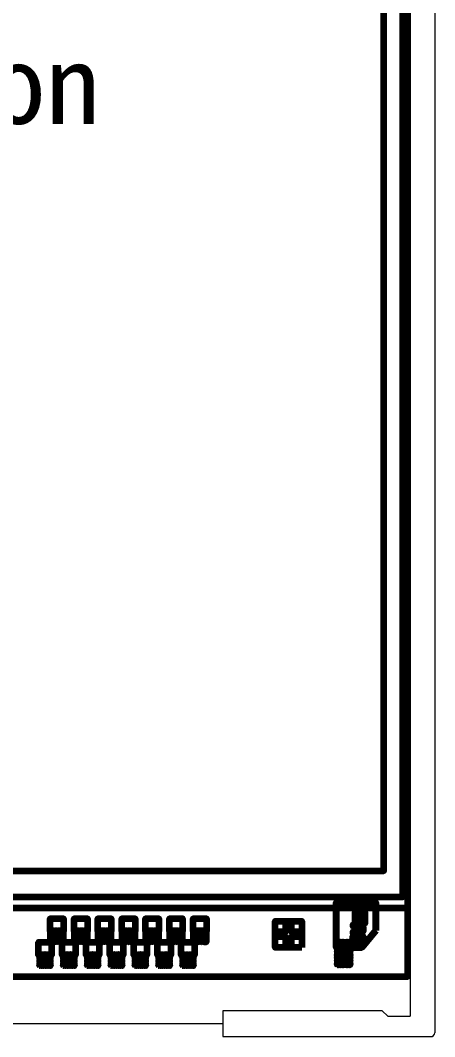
# Model space of a CAD drawing. Header units: inches. Extents: x 240 to 1407, y -538 to -118.
# Drawn here: x 353.92 to 369.57, y -414.46 to -376.05 of the extents above; entities that cross this region are included whole.
import ezdxf
from ezdxf.enums import TextEntityAlignment as Align

# ---------------------------------------------------------------- set-up
doc = ezdxf.new("R2010")
doc.units = ezdxf.units.IN
doc.header["$LTSCALE"] = 1.21
doc.header["$MEASUREMENT"] = 0
doc.layers.get('0').update_dxf_attribs({"linetype": 'CONTINUOUS'})
for name, color, linetype, lineweight in [('2ITO.drawing', 4, 'CONTINUOUS', 100), ('FPC', 40, 'CONTINUOUS', 20), ('GATE.drawing', 3, 'CONTINUOUS', 100), ('LCD', 1, 'CONTINUOUS', 18), ('PVX.drawing', 8, 'CONTINUOUS', 100), ('TFT_line.drawing', 3, 'CONTINUOUS', 100)]:
    doc.layers.add(name, color=color, linetype=linetype, lineweight=lineweight)
doc.layers.add('标 注', color=3, linetype='CONTINUOUS')
doc.styles.get("Standard").update_dxf_attribs({"font": 'txt', "width": 0.8})
doc.styles.add('黑体', font='')
doc.styles.get('黑体').set_extended_font_data('楷体_GB2312')

# ---------------------------------------------------------------- blocks, each defined once
blk = doc.blocks.new('et_name_right')
at = {"layer": 'GATE.drawing', "color": 3, "linetype": 'Continuous', "lineweight": 100}
for points in [[(0.15935, 0.005), (0.16435, 0), (0.25435, 0), (0.25935, 0.005), (0.25935, 0.355), (0.25435, 0.36), (0.2114, 0.36), (0.2114, 0.256), (0.23935, 0.256), (0.23935, 0.244), (0.20025, 0.244), (0.20825, 0.236), (0.20025, 0.228), (0.23935, 0.228), (0.23935, 0.216), (0.20935, 0.216), (0.20935, 0.21), (0.23175, 0.21), (0.23935, 0.2024), (0.23935, 0.1776), (0.23175, 0.17), (0.22509, 0.17), (0.22509, 0.164), (0.23183, 0.164), (0.23935, 0.15648), (0.23935, 0.1315), (0.23185, 0.124), (0.19595, 0.124), (0.19595, 0.118), (0.21255, 0.118), (0.23935, 0.1024), (0.23935, 0.0936), (0.21255, 0.078), (0.20454, 0.078), (0.20454, 0.06308), (0.21595, 0.06308), (0.21595, 0.03308), (0.20631, 0.02344), (0.20597, 0.02344), (0.19595, 0.03346), (0.19595, 0.06308), (0.20454, 0.06308), (0.20454, 0.078), (0.17935, 0.078), (0.17935, 0.09), (0.20935, 0.09), (0.22295, 0.098), (0.20935, 0.106), (0.17935, 0.106), (0.17935, 0.118), (0.19595, 0.118), (0.19595, 0.124), (0.18685, 0.124), (0.17935, 0.1315), (0.17935, 0.15648), (0.18687, 0.164), (0.20035, 0.164), (0.20035, 0.152), (0.19183, 0.152), (0.19135, 0.15152), (0.19135, 0.1365), (0.19185, 0.136), (0.22685, 0.136), (0.22735, 0.1365), (0.22735, 0.15152), (0.22687, 0.152), (0.21835, 0.152), (0.21835, 0.164), (0.22509, 0.164), (0.22509, 0.17), (0.18695, 0.17), (0.17935, 0.1776), (0.17935, 0.2024), (0.18695, 0.21), (0.20935, 0.21), (0.20935, 0.216), (0.18345, 0.216), (0.17985, 0.2244), (0.19145, 0.236), (0.17985, 0.2476), (0.18345, 0.256), (0.2114, 0.256), (0.2114, 0.36), (0.16435, 0.36), (0.15935, 0.355)], [(0.22695, 0.198), (0.19175, 0.198), (0.19135, 0.1976), (0.19135, 0.1824), (0.19175, 0.182), (0.22695, 0.182), (0.22735, 0.1824), (0.22735, 0.1976)], [(0.55935, 0.005), (0.56435, 0), (0.65435, 0), (0.65935, 0.005), (0.65935, 0.355), (0.65435, 0.36), (0.60935, 0.36), (0.60935, 0.33414), (0.6175, 0.32599), (0.6175, 0.29421), (0.60935, 0.29421), (0.60935, 0.2764), (0.63183, 0.2764), (0.63935, 0.26888), (0.63935, 0.2364), (0.62135, 0.2364), (0.62135, 0.2304), (0.63175, 0.2304), (0.63935, 0.2228), (0.63935, 0.198), (0.63175, 0.1904), (0.62135, 0.1904), (0.62135, 0.2024), (0.62695, 0.2024), (0.62735, 0.2028), (0.62735, 0.218), (0.62695, 0.2184), (0.61575, 0.2184), (0.61535, 0.218), (0.61535, 0.198), (0.60775, 0.1904), (0.59595, 0.1904), (0.59595, 0.1844), (0.61255, 0.1844), (0.63935, 0.1688), (0.63935, 0.16), (0.61255, 0.1444), (0.57935, 0.1444), (0.57935, 0.1564), (0.60935, 0.1564), (0.62295, 0.1644), (0.60935, 0.1724), (0.57935, 0.1724), (0.57935, 0.1844), (0.59595, 0.1844), (0.59595, 0.1904), (0.58695, 0.1904), (0.57935, 0.198), (0.57935, 0.2228), (0.58695, 0.2304), (0.59735, 0.2304), (0.59735, 0.2184), (0.59175, 0.2184), (0.59135, 0.218), (0.59135, 0.2028), (0.59175, 0.2024), (0.60295, 0.2024), (0.60335, 0.2028), (0.60335, 0.2228), (0.61095, 0.2304), (0.62135, 0.2304), (0.62135, 0.2364), (0.57935, 0.2364), (0.57935, 0.26888), (0.58687, 0.2764), (0.60935, 0.2764), (0.60935, 0.29421), (0.60068, 0.29421), (0.60068, 0.32547), (0.60935, 0.33414), (0.60935, 0.36), (0.56435, 0.36), (0.55935, 0.355)], [(0.59135, 0.2484), (0.62735, 0.2484), (0.62735, 0.2644), (0.59135, 0.2644)], [(1.05935, 0.005), (1.06435, 0), (1.15435, 0), (1.15935, 0.005), (1.15935, 0.355), (1.15435, 0.36), (1.10935, 0.36), (1.10935, 0.25), (1.13183, 0.25), (1.13935, 0.24248), (1.13935, 0.21752), (1.13183, 0.21), (1.09595, 0.21), (1.09595, 0.204), (1.11255, 0.204), (1.13935, 0.1884), (1.13935, 0.1796), (1.11255, 0.164), (1.08535, 0.164), (1.08535, 0.158), (1.09135, 0.158), (1.09135, 0.144), (1.13935, 0.144), (1.13935, 0.132), (1.12135, 0.132), (1.12135, 0.112), (1.13175, 0.112), (1.13935, 0.1044), (1.13935, 0.0796), (1.13175, 0.072), (1.12135, 0.072), (1.12135, 0.084), (1.12695, 0.084), (1.12735, 0.0844), (1.12735, 0.0996), (1.12695, 0.1), (1.11575, 0.1), (1.11535, 0.0996), (1.11535, 0.0796), (1.10935, 0.0736), (1.10935, 0.0575), (1.11776, 0.0575), (1.11776, 0.02608), (1.10943, 0.01775), (1.10094, 0.02624), (1.10094, 0.0575), (1.10935, 0.0575), (1.10935, 0.0736), (1.10775, 0.072), (1.08695, 0.072), (1.07935, 0.0796), (1.07935, 0.1044), (1.08695, 0.112), (1.09735, 0.112), (1.09735, 0.1), (1.09175, 0.1), (1.09135, 0.0996), (1.09135, 0.0844), (1.09175, 0.084), (1.10295, 0.084), (1.10335, 0.0844), (1.10335, 0.1044), (1.11095, 0.112), (1.12135, 0.112), (1.12135, 0.132), (1.09135, 0.132), (1.09135, 0.118), (1.07935, 0.118), (1.07935, 0.158), (1.08535, 0.158), (1.08535, 0.164), (1.07935, 0.164), (1.07935, 0.176), (1.10935, 0.176), (1.12295, 0.184), (1.10935, 0.192), (1.07935, 0.192), (1.07935, 0.204), (1.09595, 0.204), (1.09595, 0.21), (1.08687, 0.21), (1.07935, 0.21752), (1.07935, 0.24248), (1.08687, 0.25), (1.10935, 0.25), (1.10935, 0.36), (1.06435, 0.36), (1.05935, 0.355)], [(1.12687, 0.238), (1.09183, 0.238), (1.09135, 0.23752), (1.09135, 0.22248), (1.09183, 0.222), (1.12687, 0.222), (1.12735, 0.22248), (1.12735, 0.23752)], [(1.45935, 0.005), (1.46435, 0), (1.55435, 0), (1.55935, 0.005), (1.55935, 0.355), (1.55435, 0.36), (1.53335, 0.36), (1.53335, 0.2738), (1.53935, 0.2738), (1.53935, 0.2338), (1.51855, 0.2338), (1.51855, 0.2278), (1.53175, 0.2278), (1.53935, 0.2202), (1.53935, 0.1954), (1.53175, 0.1878), (1.49595, 0.1878), (1.49595, 0.1818), (1.51255, 0.1818), (1.53935, 0.1662), (1.53935, 0.1574), (1.51255, 0.1418), (1.47935, 0.1418), (1.47935, 0.1538), (1.50935, 0.1538), (1.52295, 0.1618), (1.50935, 0.1698), (1.47935, 0.1698), (1.47935, 0.1818), (1.49595, 0.1818), (1.49595, 0.1878), (1.48695, 0.1878), (1.47935, 0.1954), (1.47935, 0.2202), (1.48695, 0.2278), (1.49935, 0.2278), (1.49935, 0.2158), (1.49175, 0.2158), (1.49135, 0.2154), (1.49135, 0.2002), (1.49175, 0.1998), (1.52695, 0.1998), (1.52735, 0.2002), (1.52735, 0.2154), (1.52695, 0.2158), (1.51735, 0.2158), (1.51735, 0.2078), (1.50535, 0.2078), (1.50535, 0.2278), (1.51855, 0.2278), (1.51855, 0.2338), (1.47935, 0.2338), (1.47935, 0.2458), (1.52735, 0.2458), (1.52735, 0.2738), (1.53335, 0.2738), (1.53335, 0.36), (1.50913, 0.36), (1.50913, 0.33396), (1.51746, 0.32563), (1.51746, 0.29421), (1.50064, 0.29421), (1.50064, 0.32547), (1.50913, 0.33396), (1.50913, 0.36), (1.46435, 0.36), (1.45935, 0.355)], [(1.95935, 0.005), (1.96435, 0), (2.05435, 0), (2.05935, 0.005), (2.05935, 0.355), (2.05435, 0.36), (2.03335, 0.36), (2.03335, 0.26703), (2.03935, 0.26703), (2.03935, 0.22703), (2.03087, 0.22703), (2.03087, 0.22103), (2.03935, 0.21255), (2.01983, 0.19303), (2.03935, 0.19303), (2.03935, 0.18103), (2.03335, 0.18103), (2.03335, 0.17503), (2.03935, 0.17503), (2.03935, 0.13503), (2.02509, 0.13503), (2.02509, 0.12903), (2.03183, 0.12903), (2.03935, 0.12151), (2.03935, 0.09653), (2.03185, 0.08903), (2.00638, 0.08903), (2.00638, 0.06406), (2.01479, 0.06406), (2.01479, 0.03264), (2.00646, 0.02431), (1.99797, 0.0328), (1.99797, 0.06406), (2.00638, 0.06406), (2.00638, 0.08903), (1.98685, 0.08903), (1.97935, 0.09653), (1.97935, 0.12151), (1.98687, 0.12903), (2.00035, 0.12903), (2.00035, 0.11703), (1.99183, 0.11703), (1.99135, 0.11655), (1.99135, 0.10153), (1.99185, 0.10103), (2.02685, 0.10103), (2.02735, 0.10153), (2.02735, 0.11655), (2.02687, 0.11703), (2.01835, 0.11703), (2.01835, 0.12903), (2.02509, 0.12903), (2.02509, 0.13503), (1.97935, 0.13503), (1.97935, 0.14703), (2.02735, 0.14703), (2.02735, 0.17503), (2.03335, 0.17503), (2.03335, 0.18103), (1.97935, 0.18103), (1.97935, 0.19303), (1.99887, 0.19303), (1.97935, 0.21255), (1.98783, 0.22103), (2.00583, 0.20303), (2.01287, 0.20303), (2.03087, 0.22103), (2.03087, 0.22703), (2.02735, 0.22703), (2.02735, 0.24103), (1.99267, 0.24103), (2.00007, 0.23361), (1.99349, 0.22703), (1.98969, 0.22703), (1.97935, 0.23737), (1.97935, 0.25303), (2.02735, 0.25303), (2.02735, 0.26703), (2.03335, 0.26703), (2.03335, 0.36), (1.96435, 0.36), (1.95935, 0.355)], [(2.35935, 0.005), (2.36435, 0), (2.45435, 0), (2.45935, 0.005), (2.45935, 0.355), (2.45435, 0.36), (2.42135, 0.36), (2.42135, 0.25968), (2.43183, 0.25968), (2.43935, 0.25216), (2.43935, 0.2272), (2.43183, 0.21968), (2.43087, 0.21968), (2.43087, 0.21368), (2.43935, 0.2052), (2.41983, 0.18568), (2.43935, 0.18568), (2.43935, 0.17368), (2.43335, 0.17368), (2.43335, 0.16768), (2.43935, 0.16768), (2.43935, 0.12768), (2.42509, 0.12768), (2.42509, 0.12168), (2.43183, 0.12168), (2.43935, 0.11416), (2.43935, 0.08918), (2.43185, 0.08168), (2.38685, 0.08168), (2.37935, 0.08918), (2.37935, 0.11416), (2.38687, 0.12168), (2.40035, 0.12168), (2.40035, 0.10968), (2.39183, 0.10968), (2.39135, 0.1092), (2.39135, 0.09418), (2.39185, 0.09368), (2.42685, 0.09368), (2.42735, 0.09418), (2.42735, 0.1092), (2.42687, 0.10968), (2.41835, 0.10968), (2.41835, 0.12168), (2.42509, 0.12168), (2.42509, 0.12768), (2.37935, 0.12768), (2.37935, 0.13968), (2.42735, 0.13968), (2.42735, 0.16768), (2.43335, 0.16768), (2.43335, 0.17368), (2.37935, 0.17368), (2.37935, 0.18568), (2.39887, 0.18568), (2.37935, 0.2052), (2.38783, 0.21368), (2.40583, 0.19568), (2.41287, 0.19568), (2.43087, 0.21368), (2.43087, 0.21968), (2.42135, 0.21968), (2.42135, 0.23168), (2.42687, 0.23168), (2.42735, 0.23216), (2.42735, 0.2472), (2.42687, 0.24768), (2.41583, 0.24768), (2.40935, 0.2412), (2.40287, 0.24768), (2.39183, 0.24768), (2.39135, 0.2472), (2.39135, 0.23216), (2.39183, 0.23168), (2.39735, 0.23168), (2.39735, 0.21968), (2.38687, 0.21968), (2.37935, 0.2272), (2.37935, 0.25216), (2.38687, 0.25968), (2.40783, 0.25968), (2.40935, 0.25816), (2.41087, 0.25968), (2.42135, 0.25968), (2.42135, 0.36), (2.41157, 0.36), (2.41157, 0.33318), (2.4199, 0.32485), (2.4199, 0.29343), (2.40308, 0.29343), (2.40308, 0.32469), (2.41157, 0.33318), (2.41157, 0.36), (2.36435, 0.36), (2.35935, 0.355)], [(2.85935, 0.005), (2.86435, 0), (2.95435, 0), (2.95935, 0.005), (2.95935, 0.355), (2.95435, 0.36), (2.92135, 0.36), (2.92135, 0.2608), (2.93183, 0.2608), (2.93935, 0.25328), (2.93935, 0.22832), (2.93183, 0.2208), (2.93087, 0.2208), (2.93087, 0.2148), (2.93935, 0.20632), (2.91983, 0.1868), (2.93935, 0.1868), (2.93935, 0.1748), (2.93335, 0.1748), (2.93335, 0.1688), (2.93935, 0.1688), (2.93935, 0.1288), (2.92509, 0.1288), (2.92509, 0.1228), (2.93183, 0.1228), (2.93935, 0.11528), (2.93935, 0.0903), (2.93185, 0.0828), (2.90918, 0.0828), (2.90918, 0.06281), (2.91759, 0.06281), (2.91759, 0.03139), (2.90926, 0.02306), (2.90077, 0.03155), (2.90077, 0.06281), (2.90918, 0.06281), (2.90918, 0.0828), (2.88685, 0.0828), (2.87935, 0.0903), (2.87935, 0.11528), (2.88687, 0.1228), (2.90035, 0.1228), (2.90035, 0.1108), (2.89183, 0.1108), (2.89135, 0.11032), (2.89135, 0.0953), (2.89185, 0.0948), (2.92685, 0.0948), (2.92735, 0.0953), (2.92735, 0.11032), (2.92687, 0.1108), (2.91835, 0.1108), (2.91835, 0.1228), (2.92509, 0.1228), (2.92509, 0.1288), (2.87935, 0.1288), (2.87935, 0.1408), (2.92735, 0.1408), (2.92735, 0.1688), (2.93335, 0.1688), (2.93335, 0.1748), (2.87935, 0.1748), (2.87935, 0.1868), (2.89887, 0.1868), (2.87935, 0.20632), (2.88783, 0.2148), (2.90583, 0.1968), (2.91287, 0.1968), (2.93087, 0.2148), (2.93087, 0.2208), (2.92135, 0.2208), (2.92135, 0.2328), (2.92687, 0.2328), (2.92735, 0.23328), (2.92735, 0.24832), (2.92687, 0.2488), (2.91583, 0.2488), (2.91535, 0.24832), (2.91535, 0.2208), (2.87935, 0.2208), (2.87935, 0.2608), (2.89135, 0.2608), (2.89135, 0.2328), (2.90335, 0.2328), (2.90335, 0.25328), (2.91087, 0.2608), (2.92135, 0.2608), (2.92135, 0.36), (2.86435, 0.36), (2.85935, 0.355)], [(3.25935, 0.005), (3.26435, 0), (3.35435, 0), (3.35935, 0.005), (3.35935, 0.355), (3.35435, 0.36), (3.30946, 0.36), (3.30946, 0.33217), (3.31779, 0.32384), (3.31779, 0.29242), (3.30097, 0.29242), (3.30097, 0.32368), (3.30946, 0.33217), (3.30946, 0.36), (3.28783, 0.36), (3.28783, 0.26863), (3.29579, 0.26863), (3.33935, 0.23751), (3.33239, 0.22775), (3.33087, 0.22884), (3.33087, 0.22263), (3.33935, 0.21415), (3.31983, 0.19463), (3.33935, 0.19463), (3.33935, 0.18263), (3.33335, 0.18263), (3.33335, 0.17663), (3.33935, 0.17663), (3.33935, 0.13663), (3.32509, 0.13663), (3.32509, 0.13063), (3.33183, 0.13063), (3.33935, 0.12311), (3.33935, 0.09813), (3.33185, 0.09063), (3.28685, 0.09063), (3.27935, 0.09813), (3.27935, 0.12311), (3.28687, 0.13063), (3.30035, 0.13063), (3.30035, 0.11863), (3.29183, 0.11863), (3.29135, 0.11815), (3.29135, 0.10313), (3.29185, 0.10263), (3.32685, 0.10263), (3.32735, 0.10313), (3.32735, 0.11815), (3.32687, 0.11863), (3.31835, 0.11863), (3.31835, 0.13063), (3.32509, 0.13063), (3.32509, 0.13663), (3.27935, 0.13663), (3.27935, 0.14863), (3.32735, 0.14863), (3.32735, 0.17663), (3.33335, 0.17663), (3.33335, 0.18263), (3.27935, 0.18263), (3.27935, 0.19463), (3.29887, 0.19463), (3.27935, 0.21415), (3.28783, 0.22263), (3.30583, 0.20463), (3.31287, 0.20463), (3.33087, 0.22263), (3.33087, 0.22884), (3.29195, 0.25663), (3.29187, 0.25663), (3.29187, 0.22863), (3.27987, 0.22863), (3.27987, 0.26863), (3.28783, 0.26863), (3.28783, 0.36), (3.26435, 0.36), (3.25935, 0.355)], [(3.75935, 0.005), (3.76435, 0), (3.85435, 0), (3.85935, 0.005), (3.85935, 0.355), (3.85435, 0.36), (3.83335, 0.36), (3.83335, 0.26151), (3.83935, 0.26151), (3.83935, 0.22151), (3.82735, 0.22151), (3.82735, 0.23551), (3.79267, 0.23551), (3.80007, 0.22809), (3.79595, 0.22397), (3.79595, 0.21551), (3.81255, 0.21551), (3.83935, 0.19991), (3.83935, 0.19111), (3.81255, 0.17551), (3.78535, 0.17551), (3.78535, 0.16951), (3.79135, 0.16951), (3.79135, 0.15551), (3.83935, 0.15551), (3.83935, 0.14351), (3.82135, 0.14351), (3.82135, 0.12351), (3.83175, 0.12351), (3.83935, 0.11591), (3.83935, 0.09111), (3.83175, 0.08351), (3.82135, 0.08351), (3.82135, 0.09551), (3.82695, 0.09551), (3.82735, 0.09591), (3.82735, 0.11111), (3.82695, 0.11151), (3.81575, 0.11151), (3.81535, 0.11111), (3.81535, 0.09111), (3.80775, 0.08351), (3.80705, 0.08351), (3.80705, 0.0629), (3.81546, 0.0629), (3.81546, 0.03148), (3.80713, 0.02315), (3.79864, 0.03164), (3.79864, 0.0629), (3.80705, 0.0629), (3.80705, 0.08351), (3.78695, 0.08351), (3.77935, 0.09111), (3.77935, 0.11591), (3.78695, 0.12351), (3.79735, 0.12351), (3.79735, 0.11151), (3.79175, 0.11151), (3.79135, 0.11111), (3.79135, 0.09591), (3.79175, 0.09551), (3.80295, 0.09551), (3.80335, 0.09591), (3.80335, 0.11591), (3.81095, 0.12351), (3.82135, 0.12351), (3.82135, 0.14351), (3.79135, 0.14351), (3.79135, 0.12951), (3.77935, 0.12951), (3.77935, 0.16951), (3.78535, 0.16951), (3.78535, 0.17551), (3.77935, 0.17551), (3.77935, 0.18751), (3.80935, 0.18751), (3.82295, 0.19551), (3.80935, 0.20351), (3.77935, 0.20351), (3.77935, 0.21551), (3.79595, 0.21551), (3.79595, 0.22397), (3.79349, 0.22151), (3.78969, 0.22151), (3.77935, 0.23185), (3.77935, 0.24751), (3.82735, 0.24751), (3.82735, 0.26151), (3.83335, 0.26151), (3.83335, 0.36), (3.76435, 0.36), (3.75935, 0.355)], [(4.15935, 0.005), (4.16435, 0), (4.25435, 0), (4.25935, 0.005), (4.25935, 0.355), (4.25435, 0.36), (4.22135, 0.36), (4.22135, 0.28052), (4.23183, 0.28052), (4.23935, 0.273), (4.23935, 0.24804), (4.23183, 0.24052), (4.22135, 0.24052), (4.22135, 0.25252), (4.22687, 0.25252), (4.22735, 0.253), (4.22735, 0.26804), (4.22687, 0.26852), (4.21583, 0.26852), (4.20935, 0.26204), (4.20287, 0.26852), (4.19183, 0.26852), (4.19135, 0.26804), (4.19135, 0.253), (4.19183, 0.25252), (4.19735, 0.25252), (4.19735, 0.24052), (4.19595, 0.24052), (4.19595, 0.23452), (4.21255, 0.23452), (4.23935, 0.21892), (4.23935, 0.21012), (4.21255, 0.19452), (4.18535, 0.19452), (4.18535, 0.18852), (4.19135, 0.18852), (4.19135, 0.17452), (4.23935, 0.17452), (4.23935, 0.16252), (4.22135, 0.16252), (4.22135, 0.14252), (4.23175, 0.14252), (4.23935, 0.13492), (4.23935, 0.11012), (4.23175, 0.10252), (4.22135, 0.10252), (4.22135, 0.11452), (4.22695, 0.11452), (4.22735, 0.11492), (4.22735, 0.13012), (4.22695, 0.13052), (4.21575, 0.13052), (4.21535, 0.13012), (4.21535, 0.11012), (4.20775, 0.10252), (4.18695, 0.10252), (4.17935, 0.11012), (4.17935, 0.13492), (4.18695, 0.14252), (4.19735, 0.14252), (4.19735, 0.13052), (4.19175, 0.13052), (4.19135, 0.13012), (4.19135, 0.11492), (4.19175, 0.11452), (4.20295, 0.11452), (4.20335, 0.11492), (4.20335, 0.13492), (4.21095, 0.14252), (4.22135, 0.14252), (4.22135, 0.16252), (4.19135, 0.16252), (4.19135, 0.14852), (4.17935, 0.14852), (4.17935, 0.18852), (4.18535, 0.18852), (4.18535, 0.19452), (4.17935, 0.19452), (4.17935, 0.20652), (4.20935, 0.20652), (4.22295, 0.21452), (4.20935, 0.22252), (4.17935, 0.22252), (4.17935, 0.23452), (4.19595, 0.23452), (4.19595, 0.24052), (4.18687, 0.24052), (4.17935, 0.24804), (4.17935, 0.273), (4.18687, 0.28052), (4.20783, 0.28052), (4.20935, 0.279), (4.21087, 0.28052), (4.22135, 0.28052), (4.22135, 0.36), (4.21032, 0.36), (4.21032, 0.33395), (4.21865, 0.32562), (4.21865, 0.2942), (4.20183, 0.2942), (4.20183, 0.32546), (4.21032, 0.33395), (4.21032, 0.36), (4.16435, 0.36), (4.15935, 0.355)], [(4.65935, 0.005), (4.66435, 0), (4.75435, 0), (4.75935, 0.005), (4.75935, 0.355), (4.75435, 0.36), (4.72135, 0.36), (4.72135, 0.216), (4.73175, 0.216), (4.73935, 0.2084), (4.73935, 0.1836), (4.73175, 0.176), (4.72135, 0.176), (4.72135, 0.188), (4.72695, 0.188), (4.72735, 0.1884), (4.72735, 0.2036), (4.72695, 0.204), (4.71575, 0.204), (4.71535, 0.2036), (4.71535, 0.1836), (4.70935, 0.1776), (4.70935, 0.17), (4.73183, 0.17), (4.73935, 0.16248), (4.73935, 0.13), (4.69595, 0.13), (4.69595, 0.124), (4.71255, 0.124), (4.73935, 0.1084), (4.73935, 0.0996), (4.71255, 0.084), (4.70765, 0.084), (4.70765, 0.06208), (4.71606, 0.06208), (4.71606, 0.03066), (4.70773, 0.02233), (4.69924, 0.03082), (4.69924, 0.06208), (4.70765, 0.06208), (4.70765, 0.084), (4.67935, 0.084), (4.67935, 0.096), (4.70935, 0.096), (4.72295, 0.104), (4.70935, 0.112), (4.67935, 0.112), (4.67935, 0.124), (4.69595, 0.124), (4.69595, 0.13), (4.67935, 0.13), (4.67935, 0.16248), (4.68687, 0.17), (4.70935, 0.17), (4.70935, 0.1776), (4.70775, 0.176), (4.68695, 0.176), (4.67935, 0.1836), (4.67935, 0.2084), (4.68695, 0.216), (4.69735, 0.216), (4.69735, 0.204), (4.69175, 0.204), (4.69135, 0.2036), (4.69135, 0.1884), (4.69175, 0.188), (4.70295, 0.188), (4.70335, 0.1884), (4.70335, 0.2084), (4.71095, 0.216), (4.72135, 0.216), (4.72135, 0.36), (4.66435, 0.36), (4.65935, 0.355)], [(4.69135, 0.142), (4.72735, 0.142), (4.72735, 0.158), (4.69135, 0.158)], [(5.05935, 0.005), (5.06435, 0), (5.15435, 0), (5.15935, 0.005), (5.15935, 0.355), (5.15435, 0.36), (5.10813, 0.36), (5.10813, 0.33356), (5.11646, 0.32523), (5.11646, 0.29381), (5.10935, 0.29381), (5.10935, 0.27594), (5.13935, 0.27594), (5.13935, 0.26394), (5.11535, 0.26394), (5.11535, 0.24794), (5.13935, 0.24794), (5.13935, 0.23594), (5.12509, 0.23594), (5.12509, 0.22994), (5.13183, 0.22994), (5.13935, 0.22242), (5.13935, 0.19744), (5.13185, 0.18994), (5.11855, 0.18994), (5.11855, 0.18394), (5.13175, 0.18394), (5.13935, 0.17634), (5.13935, 0.15154), (5.13175, 0.14394), (5.08695, 0.14394), (5.07935, 0.15154), (5.07935, 0.17634), (5.08695, 0.18394), (5.09935, 0.18394), (5.09935, 0.17194), (5.09175, 0.17194), (5.09135, 0.17154), (5.09135, 0.15634), (5.09175, 0.15594), (5.12695, 0.15594), (5.12735, 0.15634), (5.12735, 0.17154), (5.12695, 0.17194), (5.11735, 0.17194), (5.11735, 0.16394), (5.10535, 0.16394), (5.10535, 0.18394), (5.11855, 0.18394), (5.11855, 0.18994), (5.08685, 0.18994), (5.07935, 0.19744), (5.07935, 0.22242), (5.08687, 0.22994), (5.10035, 0.22994), (5.10035, 0.21794), (5.09183, 0.21794), (5.09135, 0.21746), (5.09135, 0.20244), (5.09185, 0.20194), (5.12685, 0.20194), (5.12735, 0.20244), (5.12735, 0.21746), (5.12687, 0.21794), (5.11835, 0.21794), (5.11835, 0.22994), (5.12509, 0.22994), (5.12509, 0.23594), (5.07935, 0.23594), (5.07935, 0.24794), (5.10335, 0.24794), (5.10335, 0.26394), (5.07935, 0.26394), (5.07935, 0.27594), (5.10935, 0.27594), (5.10935, 0.29381), (5.09964, 0.29381), (5.09964, 0.32507), (5.10813, 0.33356), (5.10813, 0.36), (5.06435, 0.36), (5.05935, 0.355)], [(5.55935, 0.005), (5.56435, 0), (5.65435, 0), (5.65935, 0.005), (5.65935, 0.355), (5.65435, 0.36), (5.62711, 0.36), (5.62711, 0.168), (5.63935, 0.168), (5.63935, 0.156), (5.61983, 0.156), (5.61535, 0.15152), (5.61535, 0.14), (5.63935, 0.14), (5.63935, 0.128), (5.60935, 0.128), (5.60935, 0.122), (5.63183, 0.122), (5.63935, 0.11448), (5.63935, 0.082), (5.61071, 0.082), (5.61071, 0.06291), (5.61912, 0.06291), (5.61912, 0.03149), (5.61079, 0.02316), (5.6023, 0.03165), (5.6023, 0.06291), (5.61071, 0.06291), (5.61071, 0.082), (5.57935, 0.082), (5.57935, 0.11448), (5.58687, 0.122), (5.60935, 0.122), (5.60935, 0.128), (5.57935, 0.128), (5.57935, 0.16048), (5.58687, 0.168), (5.60783, 0.168), (5.61135, 0.16448), (5.61487, 0.168), (5.62711, 0.168), (5.62711, 0.36), (5.56435, 0.36), (5.55935, 0.355)], [(5.60287, 0.156), (5.59183, 0.156), (5.59135, 0.15552), (5.59135, 0.14), (5.60335, 0.14), (5.60335, 0.15552)], [(5.62687, 0.11), (5.59183, 0.11), (5.59135, 0.10952), (5.59135, 0.094), (5.62735, 0.094), (5.62735, 0.10952)], [(5.95935, 0.005), (5.96435, 0), (6.05435, 0), (6.05935, 0.005), (6.05935, 0.355), (6.05435, 0.36), (6.00702, 0.36), (6.00702, 0.33333), (6.01551, 0.32484), (6.01551, 0.29358), (6.00734, 0.29358), (6.00734, 0.25939), (6.03533, 0.25939), (6.03885, 0.25091), (6.02733, 0.23939), (6.03885, 0.22787), (6.03533, 0.21939), (6.02135, 0.21939), (6.02135, 0.21339), (6.03175, 0.21339), (6.03935, 0.20579), (6.03935, 0.18099), (6.03175, 0.17339), (6.02135, 0.17339), (6.02135, 0.18539), (6.02695, 0.18539), (6.02735, 0.18579), (6.02735, 0.20099), (6.02695, 0.20139), (6.01575, 0.20139), (6.01535, 0.20099), (6.01535, 0.18099), (6.00775, 0.17339), (5.98695, 0.17339), (5.97935, 0.18099), (5.97935, 0.20579), (5.98695, 0.21339), (5.99735, 0.21339), (5.99735, 0.20139), (5.99175, 0.20139), (5.99135, 0.20099), (5.99135, 0.18579), (5.99175, 0.18539), (6.00295, 0.18539), (6.00335, 0.18579), (6.00335, 0.20579), (6.01095, 0.21339), (6.02135, 0.21339), (6.02135, 0.21939), (5.97935, 0.21939), (5.97935, 0.23139), (6.01837, 0.23139), (6.01037, 0.23939), (6.01837, 0.24739), (5.97935, 0.24739), (5.97935, 0.25939), (6.00734, 0.25939), (6.00734, 0.29358), (5.99869, 0.29358), (5.99869, 0.325), (6.00702, 0.33333), (6.00702, 0.36), (5.96435, 0.36), (5.95935, 0.355)]]:
    blk.add_lwpolyline(points, close=True, dxfattribs=at)
blk = doc.blocks.new('mark_process')
at = {"layer": 'GATE.drawing', "color": 3, "linetype": 'Continuous', "lineweight": 100}
blk.add_lwpolyline([(0.875, 0.6), (0.6, 0.6), (0.6, 0.875), (0.4, 0.875), (0.4, 0.6), (0.125, 0.6), (0.125, 0.4), (0.4, 0.4), (0.4, 0.125), (0.6, 0.125), (0.6, 0.4), (0.875, 0.4)], close=True, dxfattribs=at)
at = {"layer": 'TFT_line.drawing', "color": 3, "linetype": 'Continuous', "lineweight": 100}
blk.add_lwpolyline([(0, 0), (1, 0), (1, 1), (0, 1)], close=True, dxfattribs=at)
blk.add_text('PANEL PROC KEY', height=0.05, dxfattribs=at).set_placement((0.5, 0.06497), align=Align.MIDDLE_CENTER)
blk = doc.blocks.new('pvx_hole_4x4')
at = {"layer": 'PVX.drawing', "color": 8, "linetype": 'Continuous', "lineweight": 100}
blk.add_lwpolyline([(0.0038, 0), (0.004, 0.0002), (0.004, 0.0038), (0.0038, 0.004), (0.0002, 0.004), (0, 0.0038), (0, 0.0002), (0.0002, 0)], close=True, dxfattribs=at)
blk = doc.blocks.new('et_pad_unit')
at = {"layer": '2ITO.drawing', "color": 4, "linetype": 'Continuous', "lineweight": 100}
blk.add_lwpolyline([(0, 0.01), (0.01, 0), (0.49, 0), (0.5, 0.01), (0.5, 0.49), (0.49, 0.5), (0.01, 0.5), (0, 0.49)], close=True, dxfattribs=at)
at = {"layer": 'GATE.drawing', "color": 3, "linetype": 'Continuous', "lineweight": 100}
blk.add_lwpolyline([(0.49, 0.5), (0.01, 0.5), (0, 0.49), (0, 0.01), (0.01, 0), (0.49, 0), (0.5, 0.01), (0.5, 0.49)], close=True, dxfattribs=at)
at = {"color": 1, "linetype": 'Continuous', "lineweight": 100, "row_count": 7, "column_count": 7, "row_spacing": 0.07, "column_spacing": 0.07}
blk.add_blockref('pvx_hole_4x4', (0.038, 0.033), dxfattribs=at)
blk = doc.blocks.new('et_all')
at = {"color": 1, "linetype": 'Continuous', "lineweight": 100, "row_count": 1, "column_count": 7, "row_spacing": 0.35, "column_spacing": 0.9}
for p in [(1.8, 0.75), (2.25, -0.15)]:
    blk.add_blockref('et_pad_unit', p, dxfattribs=at)
blk = doc.blocks.new('ag_pad')
at = {"layer": '2ITO.drawing', "color": 4, "linetype": 'Continuous', "lineweight": 100}
blk.add_lwpolyline([(0, 0.64102), (0, 1.7), (1.5, 1.7), (1.5, 0), (0.53419, 0)], close=True, dxfattribs=at)
at = {"layer": 'GATE.drawing', "color": 3, "linetype": 'Continuous', "lineweight": 100}
for points in [[(0, 0.64102), (0.53419, 0), (1.5, 0), (1.5, 1.7), (1.44739, 1.7), (1.44739, 1.685), (1.47739, 1.685), (1.47739, 1.67), (1.44739, 1.67), (1.44739, 1.655), (1.47739, 1.655), (1.47739, 1.64), (1.44739, 1.64), (1.44739, 1.625), (1.47739, 1.625), (1.47739, 1.61), (1.44739, 1.61), (1.44739, 1.595), (1.47739, 1.595), (1.47739, 1.58), (1.44739, 1.58), (1.44739, 1.565), (1.47739, 1.565), (1.47739, 1.55), (1.44739, 1.55), (1.44739, 1.535), (1.47739, 1.535), (1.47739, 1.52), (1.41739, 1.52), (1.41739, 1.535), (1.44739, 1.535), (1.44739, 1.55), (1.41739, 1.55), (1.41739, 1.565), (1.44739, 1.565), (1.44739, 1.58), (1.41739, 1.58), (1.41739, 1.595), (1.44739, 1.595), (1.44739, 1.61), (1.41739, 1.61), (1.41739, 1.625), (1.44739, 1.625), (1.44739, 1.64), (1.41739, 1.64), (1.41739, 1.655), (1.44739, 1.655), (1.44739, 1.67), (1.41739, 1.67), (1.41739, 1.685), (1.44739, 1.685), (1.44739, 1.7), (1.37239, 1.7), (1.37239, 1.685), (1.40239, 1.685), (1.40239, 1.67), (1.37239, 1.67), (1.37239, 1.655), (1.40239, 1.655), (1.40239, 1.64), (1.37239, 1.64), (1.37239, 1.625), (1.40239, 1.625), (1.40239, 1.61), (1.37239, 1.61), (1.37239, 1.595), (1.40239, 1.595), (1.40239, 1.58), (1.37239, 1.58), (1.37239, 1.565), (1.40239, 1.565), (1.40239, 1.55), (1.37239, 1.55), (1.37239, 1.535), (1.40239, 1.535), (1.40239, 1.52), (1.34239, 1.52), (1.34239, 1.535), (1.37239, 1.535), (1.37239, 1.55), (1.34239, 1.55), (1.34239, 1.565), (1.37239, 1.565), (1.37239, 1.58), (1.34239, 1.58), (1.34239, 1.595), (1.37239, 1.595), (1.37239, 1.61), (1.34239, 1.61), (1.34239, 1.625), (1.37239, 1.625), (1.37239, 1.64), (1.34239, 1.64), (1.34239, 1.655), (1.37239, 1.655), (1.37239, 1.67), (1.34239, 1.67), (1.34239, 1.685), (1.37239, 1.685), (1.37239, 1.7), (1.29739, 1.7), (1.29739, 1.685), (1.32739, 1.685), (1.32739, 1.67), (1.29739, 1.67), (1.29739, 1.655), (1.32739, 1.655), (1.32739, 1.64), (1.29739, 1.64), (1.29739, 1.625), (1.32739, 1.625), (1.32739, 1.61), (1.29739, 1.61), (1.29739, 1.595), (1.32739, 1.595), (1.32739, 1.58), (1.29739, 1.58), (1.29739, 1.565), (1.32739, 1.565), (1.32739, 1.55), (1.29739, 1.55), (1.29739, 1.535), (1.32739, 1.535), (1.32739, 1.52), (1.26739, 1.52), (1.26739, 1.535), (1.29739, 1.535), (1.29739, 1.55), (1.26739, 1.55), (1.26739, 1.565), (1.29739, 1.565), (1.29739, 1.58), (1.26739, 1.58), (1.26739, 1.595), (1.29739, 1.595), (1.29739, 1.61), (1.26739, 1.61), (1.26739, 1.625), (1.29739, 1.625), (1.29739, 1.64), (1.26739, 1.64), (1.26739, 1.655), (1.29739, 1.655), (1.29739, 1.67), (1.26739, 1.67), (1.26739, 1.685), (1.29739, 1.685), (1.29739, 1.7), (1.22239, 1.7), (1.22239, 1.685), (1.25239, 1.685), (1.25239, 1.67), (1.22239, 1.67), (1.22239, 1.655), (1.25239, 1.655), (1.25239, 1.64), (1.22239, 1.64), (1.22239, 1.625), (1.25239, 1.625), (1.25239, 1.61), (1.22239, 1.61), (1.22239, 1.595), (1.25239, 1.595), (1.25239, 1.58), (1.22239, 1.58), (1.22239, 1.565), (1.25239, 1.565), (1.25239, 1.55), (1.22239, 1.55), (1.22239, 1.535), (1.25239, 1.535), (1.25239, 1.52), (1.19239, 1.52), (1.19239, 1.535), (1.22239, 1.535), (1.22239, 1.55), (1.19239, 1.55), (1.19239, 1.565), (1.22239, 1.565), (1.22239, 1.58), (1.19239, 1.58), (1.19239, 1.595), (1.22239, 1.595), (1.22239, 1.61), (1.19239, 1.61), (1.19239, 1.625), (1.22239, 1.625), (1.22239, 1.64), (1.19239, 1.64), (1.19239, 1.655), (1.22239, 1.655), (1.22239, 1.67), (1.19239, 1.67), (1.19239, 1.685), (1.22239, 1.685), (1.22239, 1.7), (1.14739, 1.7), (1.14739, 1.685), (1.17739, 1.685), (1.17739, 1.67), (1.14739, 1.67), (1.14739, 1.655), (1.17739, 1.655), (1.17739, 1.64), (1.14739, 1.64), (1.14739, 1.625), (1.17739, 1.625), (1.17739, 1.61), (1.14739, 1.61), (1.14739, 1.595), (1.17739, 1.595), (1.17739, 1.58), (1.14739, 1.58), (1.14739, 1.565), (1.17739, 1.565), (1.17739, 1.55), (1.14739, 1.55), (1.14739, 1.535), (1.17739, 1.535), (1.17739, 1.52), (1.11739, 1.52), (1.11739, 1.535), (1.14739, 1.535), (1.14739, 1.55), (1.11739, 1.55), (1.11739, 1.565), (1.14739, 1.565), (1.14739, 1.58), (1.11739, 1.58), (1.11739, 1.595), (1.14739, 1.595), (1.14739, 1.61), (1.11739, 1.61), (1.11739, 1.625), (1.14739, 1.625), (1.14739, 1.64), (1.11739, 1.64), (1.11739, 1.655), (1.14739, 1.655), (1.14739, 1.67), (1.11739, 1.67), (1.11739, 1.685), (1.14739, 1.685), (1.14739, 1.7), (1.07239, 1.7), (1.07239, 1.685), (1.10239, 1.685), (1.10239, 1.67), (1.07239, 1.67), (1.07239, 1.655), (1.10239, 1.655), (1.10239, 1.64), (1.07239, 1.64), (1.07239, 1.625), (1.10239, 1.625), (1.10239, 1.61), (1.07239, 1.61), (1.07239, 1.595), (1.10239, 1.595), (1.10239, 1.58), (1.07239, 1.58), (1.07239, 1.565), (1.10239, 1.565), (1.10239, 1.55), (1.07239, 1.55), (1.07239, 1.535), (1.10239, 1.535), (1.10239, 1.52), (1.04239, 1.52), (1.04239, 1.535), (1.07239, 1.535), (1.07239, 1.55), (1.04239, 1.55), (1.04239, 1.565), (1.07239, 1.565), (1.07239, 1.58), (1.04239, 1.58), (1.04239, 1.595), (1.07239, 1.595), (1.07239, 1.61), (1.04239, 1.61), (1.04239, 1.625), (1.07239, 1.625), (1.07239, 1.64), (1.04239, 1.64), (1.04239, 1.655), (1.07239, 1.655), (1.07239, 1.67), (1.04239, 1.67), (1.04239, 1.685), (1.07239, 1.685), (1.07239, 1.7), (0.99739, 1.7), (0.99739, 1.685), (1.02739, 1.685), (1.02739, 1.67), (0.99739, 1.67), (0.99739, 1.655), (1.02739, 1.655), (1.02739, 1.64), (0.99739, 1.64), (0.99739, 1.625), (1.02739, 1.625), (1.02739, 1.61), (0.99739, 1.61), (0.99739, 1.595), (1.02739, 1.595), (1.02739, 1.58), (0.99739, 1.58), (0.99739, 1.565), (1.02739, 1.565), (1.02739, 1.55), (0.99739, 1.55), (0.99739, 1.535), (1.02739, 1.535), (1.02739, 1.52), (0.96739, 1.52), (0.96739, 1.535), (0.99739, 1.535), (0.99739, 1.55), (0.96739, 1.55), (0.96739, 1.565), (0.99739, 1.565), (0.99739, 1.58), (0.96739, 1.58), (0.96739, 1.595), (0.99739, 1.595), (0.99739, 1.61), (0.96739, 1.61), (0.96739, 1.625), (0.99739, 1.625), (0.99739, 1.64), (0.96739, 1.64), (0.96739, 1.655), (0.99739, 1.655), (0.99739, 1.67), (0.96739, 1.67), (0.96739, 1.685), (0.99739, 1.685), (0.99739, 1.7), (0.92239, 1.7), (0.92239, 1.685), (0.95239, 1.685), (0.95239, 1.67), (0.92239, 1.67), (0.92239, 1.655), (0.95239, 1.655), (0.95239, 1.64), (0.92239, 1.64), (0.92239, 1.625), (0.95239, 1.625), (0.95239, 1.61), (0.92239, 1.61), (0.92239, 1.595), (0.95239, 1.595), (0.95239, 1.58), (0.92239, 1.58), (0.92239, 1.565), (0.95239, 1.565), (0.95239, 1.55), (0.92239, 1.55), (0.92239, 1.535), (0.95239, 1.535), (0.95239, 1.52), (0.89239, 1.52), (0.89239, 1.535), (0.92239, 1.535), (0.92239, 1.55), (0.89239, 1.55), (0.89239, 1.565), (0.92239, 1.565), (0.92239, 1.58), (0.89239, 1.58), (0.89239, 1.595), (0.92239, 1.595), (0.92239, 1.61), (0.89239, 1.61), (0.89239, 1.625), (0.92239, 1.625), (0.92239, 1.64), (0.89239, 1.64), (0.89239, 1.655), (0.92239, 1.655), (0.92239, 1.67), (0.89239, 1.67), (0.89239, 1.685), (0.92239, 1.685), (0.92239, 1.7), (0.84739, 1.7), (0.84739, 1.685), (0.87739, 1.685), (0.87739, 1.67), (0.84739, 1.67), (0.84739, 1.655), (0.87739, 1.655), (0.87739, 1.64), (0.84739, 1.64), (0.84739, 1.625), (0.87739, 1.625), (0.87739, 1.61), (0.84739, 1.61), (0.84739, 1.595), (0.87739, 1.595), (0.87739, 1.58), (0.84739, 1.58), (0.84739, 1.565), (0.87739, 1.565), (0.87739, 1.55), (0.84739, 1.55), (0.84739, 1.535), (0.87739, 1.535), (0.87739, 1.52), (0.81739, 1.52), (0.81739, 1.535), (0.84739, 1.535), (0.84739, 1.55), (0.81739, 1.55), (0.81739, 1.565), (0.84739, 1.565), (0.84739, 1.58), (0.81739, 1.58), (0.81739, 1.595), (0.84739, 1.595), (0.84739, 1.61), (0.81739, 1.61), (0.81739, 1.625), (0.84739, 1.625), (0.84739, 1.64), (0.81739, 1.64), (0.81739, 1.655), (0.84739, 1.655), (0.84739, 1.67), (0.81739, 1.67), (0.81739, 1.685), (0.84739, 1.685), (0.84739, 1.7), (0.77239, 1.7), (0.77239, 1.685), (0.80239, 1.685), (0.80239, 1.67), (0.77239, 1.67), (0.77239, 1.655), (0.80239, 1.655), (0.80239, 1.64), (0.77239, 1.64), (0.77239, 1.625), (0.80239, 1.625), (0.80239, 1.61), (0.77239, 1.61), (0.77239, 1.595), (0.80239, 1.595), (0.80239, 1.58), (0.77239, 1.58), (0.77239, 1.565), (0.80239, 1.565), (0.80239, 1.55), (0.77239, 1.55), (0.77239, 1.535), (0.80239, 1.535), (0.80239, 1.52), (0.74239, 1.52), (0.74239, 1.535), (0.77239, 1.535), (0.77239, 1.55), (0.74239, 1.55), (0.74239, 1.565), (0.77239, 1.565), (0.77239, 1.58), (0.74239, 1.58), (0.74239, 1.595), (0.77239, 1.595), (0.77239, 1.61), (0.74239, 1.61), (0.74239, 1.625), (0.77239, 1.625), (0.77239, 1.64), (0.74239, 1.64), (0.74239, 1.655), (0.77239, 1.655), (0.77239, 1.67), (0.74239, 1.67), (0.74239, 1.685), (0.77239, 1.685), (0.77239, 1.7), (0.69739, 1.7), (0.69739, 1.685), (0.72739, 1.685), (0.72739, 1.67), (0.69739, 1.67), (0.69739, 1.655), (0.72739, 1.655), (0.72739, 1.64), (0.69739, 1.64), (0.69739, 1.625), (0.72739, 1.625), (0.72739, 1.61), (0.69739, 1.61), (0.69739, 1.595), (0.72739, 1.595), (0.72739, 1.58), (0.69739, 1.58), (0.69739, 1.565), (0.72739, 1.565), (0.72739, 1.55), (0.69739, 1.55), (0.69739, 1.535), (0.72739, 1.535), (0.72739, 1.52), (0.7, 1.52), (0.7, 1.32051), (0.8, 1.32051), (0.8, 0.92051), (0.7221, 0.92051), (0.7221, 0.85773), (0.8769, 0.85773), (0.8769, 0.80773), (0.74356, 0.80773), (0.74356, 0.58551), (0.8769, 0.58551), (0.8769, 0.53551), (0.67892, 0.53551), (0.67892, 0.49818), (0.78649, 0.49818), (0.88245, 0.40222), (0.88245, 0.27191), (0.78648, 0.17595), (0.69912, 0.17595), (0.69912, 0.31484), (0.74912, 0.31484), (0.74912, 0.22595), (0.76579, 0.22595), (0.83245, 0.29262), (0.83245, 0.38151), (0.76579, 0.44818), (0.58801, 0.44818), (0.52135, 0.38151), (0.52135, 0.29262), (0.58801, 0.22595), (0.61024, 0.22595), (0.61024, 0.17595), (0.56731, 0.17595), (0.47135, 0.2719), (0.47135, 0.39818), (0.57135, 0.49818), (0.67892, 0.49818), (0.67892, 0.53551), (0.5673, 0.53551), (0.47135, 0.63146), (0.47135, 0.76177), (0.56731, 0.85773), (0.7221, 0.85773), (0.7221, 0.92051), (0.4, 0.92051), (0.4, 1.32051), (0.7, 1.32051), (0.7, 1.52), (0.66739, 1.52), (0.66739, 1.535), (0.69739, 1.535), (0.69739, 1.55), (0.66739, 1.55), (0.66739, 1.565), (0.69739, 1.565), (0.69739, 1.58), (0.66739, 1.58), (0.66739, 1.595), (0.69739, 1.595), (0.69739, 1.61), (0.66739, 1.61), (0.66739, 1.625), (0.69739, 1.625), (0.69739, 1.64), (0.66739, 1.64), (0.66739, 1.655), (0.69739, 1.655), (0.69739, 1.67), (0.66739, 1.67), (0.66739, 1.685), (0.69739, 1.685), (0.69739, 1.7), (0.62239, 1.7), (0.62239, 1.685), (0.65239, 1.685), (0.65239, 1.67), (0.62239, 1.67), (0.62239, 1.655), (0.65239, 1.655), (0.65239, 1.64), (0.62239, 1.64), (0.62239, 1.625), (0.65239, 1.625), (0.65239, 1.61), (0.62239, 1.61), (0.62239, 1.595), (0.65239, 1.595), (0.65239, 1.58), (0.62239, 1.58), (0.62239, 1.565), (0.65239, 1.565), (0.65239, 1.55), (0.62239, 1.55), (0.62239, 1.535), (0.65239, 1.535), (0.65239, 1.52), (0.59239, 1.52), (0.59239, 1.535), (0.62239, 1.535), (0.62239, 1.55), (0.59239, 1.55), (0.59239, 1.565), (0.62239, 1.565), (0.62239, 1.58), (0.59239, 1.58), (0.59239, 1.595), (0.62239, 1.595), (0.62239, 1.61), (0.59239, 1.61), (0.59239, 1.625), (0.62239, 1.625), (0.62239, 1.64), (0.59239, 1.64), (0.59239, 1.655), (0.62239, 1.655), (0.62239, 1.67), (0.59239, 1.67), (0.59239, 1.685), (0.62239, 1.685), (0.62239, 1.7), (0.54739, 1.7), (0.54739, 1.685), (0.57739, 1.685), (0.57739, 1.67), (0.54739, 1.67), (0.54739, 1.655), (0.57739, 1.655), (0.57739, 1.64), (0.54739, 1.64), (0.54739, 1.625), (0.57739, 1.625), (0.57739, 1.61), (0.54739, 1.61), (0.54739, 1.595), (0.57739, 1.595), (0.57739, 1.58), (0.54739, 1.58), (0.54739, 1.565), (0.57739, 1.565), (0.57739, 1.55), (0.54739, 1.55), (0.54739, 1.535), (0.57739, 1.535), (0.57739, 1.52), (0.51739, 1.52), (0.51739, 1.535), (0.54739, 1.535), (0.54739, 1.55), (0.51739, 1.55), (0.51739, 1.565), (0.54739, 1.565), (0.54739, 1.58), (0.51739, 1.58), (0.51739, 1.595), (0.54739, 1.595), (0.54739, 1.61), (0.51739, 1.61), (0.51739, 1.625), (0.54739, 1.625), (0.54739, 1.64), (0.51739, 1.64), (0.51739, 1.655), (0.54739, 1.655), (0.54739, 1.67), (0.51739, 1.67), (0.51739, 1.685), (0.54739, 1.685), (0.54739, 1.7), (0.47239, 1.7), (0.47239, 1.685), (0.50239, 1.685), (0.50239, 1.67), (0.47239, 1.67), (0.47239, 1.655), (0.50239, 1.655), (0.50239, 1.64), (0.47239, 1.64), (0.47239, 1.625), (0.50239, 1.625), (0.50239, 1.61), (0.47239, 1.61), (0.47239, 1.595), (0.50239, 1.595), (0.50239, 1.58), (0.47239, 1.58), (0.47239, 1.565), (0.50239, 1.565), (0.50239, 1.55), (0.47239, 1.55), (0.47239, 1.535), (0.50239, 1.535), (0.50239, 1.52), (0.44239, 1.52), (0.44239, 1.535), (0.47239, 1.535), (0.47239, 1.55), (0.44239, 1.55), (0.44239, 1.565), (0.47239, 1.565), (0.47239, 1.58), (0.44239, 1.58), (0.44239, 1.595), (0.47239, 1.595), (0.47239, 1.61), (0.44239, 1.61), (0.44239, 1.625), (0.47239, 1.625), (0.47239, 1.64), (0.44239, 1.64), (0.44239, 1.655), (0.47239, 1.655), (0.47239, 1.67), (0.44239, 1.67), (0.44239, 1.685), (0.47239, 1.685), (0.47239, 1.7), (0.39739, 1.7), (0.39739, 1.685), (0.42739, 1.685), (0.42739, 1.67), (0.39739, 1.67), (0.39739, 1.655), (0.42739, 1.655), (0.42739, 1.64), (0.39739, 1.64), (0.39739, 1.625), (0.42739, 1.625), (0.42739, 1.61), (0.39739, 1.61), (0.39739, 1.595), (0.42739, 1.595), (0.42739, 1.58), (0.39739, 1.58), (0.39739, 1.565), (0.42739, 1.565), (0.42739, 1.55), (0.39739, 1.55), (0.39739, 1.535), (0.42739, 1.535), (0.42739, 1.52), (0.36739, 1.52), (0.36739, 1.535), (0.39739, 1.535), (0.39739, 1.55), (0.36739, 1.55), (0.36739, 1.565), (0.39739, 1.565), (0.39739, 1.58), (0.36739, 1.58), (0.36739, 1.595), (0.39739, 1.595), (0.39739, 1.61), (0.36739, 1.61), (0.36739, 1.625), (0.39739, 1.625), (0.39739, 1.64), (0.36739, 1.64), (0.36739, 1.655), (0.39739, 1.655), (0.39739, 1.67), (0.36739, 1.67), (0.36739, 1.685), (0.39739, 1.685), (0.39739, 1.7), (0.32239, 1.7), (0.32239, 1.685), (0.35239, 1.685), (0.35239, 1.67), (0.32239, 1.67), (0.32239, 1.655), (0.35239, 1.655), (0.35239, 1.64), (0.32239, 1.64), (0.32239, 1.625), (0.35239, 1.625), (0.35239, 1.61), (0.32239, 1.61), (0.32239, 1.595), (0.35239, 1.595), (0.35239, 1.58), (0.32239, 1.58), (0.32239, 1.565), (0.35239, 1.565), (0.35239, 1.55), (0.32239, 1.55), (0.32239, 1.535), (0.35239, 1.535), (0.35239, 1.52), (0.29239, 1.52), (0.29239, 1.535), (0.32239, 1.535), (0.32239, 1.55), (0.29239, 1.55), (0.29239, 1.565), (0.32239, 1.565), (0.32239, 1.58), (0.29239, 1.58), (0.29239, 1.595), (0.32239, 1.595), (0.32239, 1.61), (0.29239, 1.61), (0.29239, 1.625), (0.32239, 1.625), (0.32239, 1.64), (0.29239, 1.64), (0.29239, 1.655), (0.32239, 1.655), (0.32239, 1.67), (0.29239, 1.67), (0.29239, 1.685), (0.32239, 1.685), (0.32239, 1.7), (0.24739, 1.7), (0.24739, 1.685), (0.27739, 1.685), (0.27739, 1.67), (0.24739, 1.67), (0.24739, 1.655), (0.27739, 1.655), (0.27739, 1.64), (0.24739, 1.64), (0.24739, 1.625), (0.27739, 1.625), (0.27739, 1.61), (0.24739, 1.61), (0.24739, 1.595), (0.27739, 1.595), (0.27739, 1.58), (0.24739, 1.58), (0.24739, 1.565), (0.27739, 1.565), (0.27739, 1.55), (0.24739, 1.55), (0.24739, 1.535), (0.27739, 1.535), (0.27739, 1.52), (0.21739, 1.52), (0.21739, 1.535), (0.24739, 1.535), (0.24739, 1.55), (0.21739, 1.55), (0.21739, 1.565), (0.24739, 1.565), (0.24739, 1.58), (0.21739, 1.58), (0.21739, 1.595), (0.24739, 1.595), (0.24739, 1.61), (0.21739, 1.61), (0.21739, 1.625), (0.24739, 1.625), (0.24739, 1.64), (0.21739, 1.64), (0.21739, 1.655), (0.24739, 1.655), (0.24739, 1.67), (0.21739, 1.67), (0.21739, 1.685), (0.24739, 1.685), (0.24739, 1.7), (0.17239, 1.7), (0.17239, 1.685), (0.20239, 1.685), (0.20239, 1.67), (0.17239, 1.67), (0.17239, 1.655), (0.20239, 1.655), (0.20239, 1.64), (0.17239, 1.64), (0.17239, 1.625), (0.20239, 1.625), (0.20239, 1.61), (0.17239, 1.61), (0.17239, 1.595), (0.20239, 1.595), (0.20239, 1.58), (0.17239, 1.58), (0.17239, 1.565), (0.20239, 1.565), (0.20239, 1.55), (0.17239, 1.55), (0.17239, 1.535), (0.20239, 1.535), (0.20239, 1.52), (0.14239, 1.52), (0.14239, 1.535), (0.17239, 1.535), (0.17239, 1.55), (0.14239, 1.55), (0.14239, 1.565), (0.17239, 1.565), (0.17239, 1.58), (0.14239, 1.58), (0.14239, 1.595), (0.17239, 1.595), (0.17239, 1.61), (0.14239, 1.61), (0.14239, 1.625), (0.17239, 1.625), (0.17239, 1.64), (0.14239, 1.64), (0.14239, 1.655), (0.17239, 1.655), (0.17239, 1.67), (0.14239, 1.67), (0.14239, 1.685), (0.17239, 1.685), (0.17239, 1.7), (0.09739, 1.7), (0.09739, 1.685), (0.12739, 1.685), (0.12739, 1.67), (0.09739, 1.67), (0.09739, 1.655), (0.12739, 1.655), (0.12739, 1.64), (0.09739, 1.64), (0.09739, 1.625), (0.12739, 1.625), (0.12739, 1.61), (0.09739, 1.61), (0.09739, 1.595), (0.12739, 1.595), (0.12739, 1.58), (0.09739, 1.58), (0.09739, 1.565), (0.12739, 1.565), (0.12739, 1.55), (0.09739, 1.55), (0.09739, 1.535), (0.12739, 1.535), (0.12739, 1.52), (0.06739, 1.52), (0.06739, 1.535), (0.09739, 1.535), (0.09739, 1.55), (0.06739, 1.55), (0.06739, 1.565), (0.09739, 1.565), (0.09739, 1.58), (0.06739, 1.58), (0.06739, 1.595), (0.09739, 1.595), (0.09739, 1.61), (0.06739, 1.61), (0.06739, 1.625), (0.09739, 1.625), (0.09739, 1.64), (0.06739, 1.64), (0.06739, 1.655), (0.09739, 1.655), (0.09739, 1.67), (0.06739, 1.67), (0.06739, 1.685), (0.09739, 1.685), (0.09739, 1.7), (0.03369, 1.7), (0.03369, 1.685), (0.05239, 1.685), (0.05239, 1.67), (0.03369, 1.67), (0.03369, 1.655), (0.05239, 1.655), (0.05239, 1.64), (0.03369, 1.64), (0.03369, 1.625), (0.05239, 1.625), (0.05239, 1.61), (0.03369, 1.61), (0.03369, 1.595), (0.05239, 1.595), (0.05239, 1.58), (0.03369, 1.58), (0.03369, 1.565), (0.05239, 1.565), (0.05239, 1.55), (0.03369, 1.55), (0.03369, 1.535), (0.05239, 1.535), (0.05239, 1.52), (0.015, 1.52), (0.015, 1.535), (0.03369, 1.535), (0.03369, 1.55), (0.015, 1.55), (0.015, 1.565), (0.03369, 1.565), (0.03369, 1.58), (0.015, 1.58), (0.015, 1.595), (0.03369, 1.595), (0.03369, 1.61), (0.015, 1.61), (0.015, 1.625), (0.03369, 1.625), (0.03369, 1.64), (0.015, 1.64), (0.015, 1.655), (0.03369, 1.655), (0.03369, 1.67), (0.015, 1.67), (0.015, 1.685), (0.03369, 1.685), (0.03369, 1.7), (0, 1.7)], [(0.5, 1.02051), (0.7, 1.02051), (0.7, 1.22051), (0.5, 1.22051)], [(0.58801, 0.80773), (0.52135, 0.74106), (0.52135, 0.65217), (0.58801, 0.58551), (0.69356, 0.58551), (0.69356, 0.80773)]]:
    blk.add_lwpolyline(points, close=True, dxfattribs=at)
at = {"color": 1, "linetype": 'Continuous', "lineweight": 100, "row_count": 44, "column_count": 25, "row_spacing": 0.02, "column_spacing": 0.02}
blk.add_blockref('pvx_hole_4x4', (0.97547, 0.2), dxfattribs=at)
blk = doc.blocks.new('zw$7216')
at = {"layer": '2ITO.drawing', "linetype": 'Continuous', "lineweight": 100}
for points in [[(-28.98, -48.2), (28.98, -48.2), (28.98, 47.7), (-28.98, 47.7)], [(-28.98, -50.8), (28.98, -50.8), (28.98, 47.7), (-28.98, 47.7)], [(-28.08, -46.8), (28.08, -46.8), (28.08, 46.8), (-28.08, 46.8)]]:
    blk.add_lwpolyline(points, close=True, dxfattribs=at)
at = {"layer": '2ITO.drawing', "color": 6}
blk.add_lwpolyline([(-28.78, 47.5), (28.78, 47.5), (28.78, -47.8), (-28.78, -47.8)], close=True, dxfattribs=at)
at = {"layer": '2ITO.drawing', "linetype": 'Continuous', "lineweight": 100, "xscale": -1}
for name, p in [('ag_pad', (27.78, -49.7)), ('et_all', (23.18, -49.85)), ('mark_process', (24.98, -49.7))]:
    blk.add_blockref(name, p, dxfattribs=at)
at = {"layer": '2ITO.drawing', "linetype": 'Continuous', "lineweight": 100}
blk.add_blockref('et_name_right', (15.321, -49.48), dxfattribs=at)
at = {"layer": 'LCD', "color": 4, "insert": (0, -17.567), "char_height": 3, "width": 44.63061, "attachment_point": 5, "style": '黑体'}
blk.add_mtext('{\\fSimSun|b0|i0|c134|p34;Viewing Direction}', dxfattribs=at)

msp = doc.modelspace()

# ---------------------------------------------------------------- linework, layer by layer
at = {"layer": 'FPC', "color": 0, "lineweight": 5}
for p, q in [((369.575, -312.108), (369.575, -414.308)), ((368.655, -317.348), (368.655, -413.688)), ((367.801, -413.688), (367.591, -413.488)), ((317.572, -413.958), (361.577, -413.958)), ((367.801, -413.688), (368.655, -413.688)), ((361.577, -414.458), (369.425, -414.458))]:
    msp.add_line(p, q, dxfattribs=at)
msp.add_lwpolyline([(367.591, -413.488), (361.577, -413.488), (361.577, -414.458)], dxfattribs=at)
msp.add_arc((369.425, -414.308), 0.15, 270, 0, dxfattribs=at)

# ---------------------------------------------------------------- block references
at = {"layer": '标 注', "color": 5}
msp.add_blockref('zw$7216', (339.575, -361.388), dxfattribs=at)

doc.saveas('drawing.dxf')
